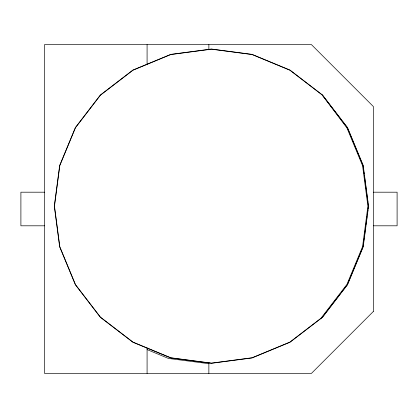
<?xml version="1.0" encoding="UTF-8"?>
<svg xmlns="http://www.w3.org/2000/svg" width="418" height="418" viewBox="0 0 418 418"><rect width="100%" height="100%" fill="white"/><g stroke="black" fill="none" stroke-linecap="round" stroke-linejoin="round"><path stroke-width="0.63" d="M363.049 246.782L363.305 244.849M363.472 243.558L363.728 241.625M363.9 240.334L364.151 238.401M364.324 237.111L364.58 235.177M364.747 233.887L365.766 226.148M365.938 224.858L367.041 216.477M367.208 215.186L367.464 213.253M367.636 211.963L367.887 210.029M368.059 208.739L368.315 206.805M347.619 284.041L362.803 247.388M320.93 318.297L346.945 284.397L362.573 246.657L367.908 206.158L362.573 165.664L346.945 127.924L322.121 94.938M325.194 313.537L322.424 317.147L289.914 342.096L252.059 357.777L211.435 363.122L170.81 357.777L132.95 342.096L100.445 317.147L75.501 284.642L59.821 246.782L54.471 206.158L59.821 165.533L75.501 127.678L100.445 95.168L132.95 70.224L170.81 54.544L211.435 49.193L252.059 54.544L289.914 70.224L322.424 95.168L333.115 109.103M325.988 312.507L340.639 293.415M341.428 292.381L347.368 284.642M208.864 363.697L168.454 358.445L147.084 349.594M44.564 192.196L20.9 192.196L20.9 225.804L44.564 225.804M373.436 192.196L397.1 192.196L397.1 225.804L373.436 225.804M333.909 110.133L341.428 119.94M342.222 120.969L347.368 127.678L363.049 165.533L363.305 167.466M363.472 168.757L363.728 170.696M363.9 171.981L364.151 173.919M364.324 175.205L364.58 177.143M364.747 178.429L366.189 189.396M366.361 190.681L366.617 192.62M366.785 193.905L367.464 199.067M367.636 200.358L367.887 202.291M368.059 203.582L368.315 205.515M208.864 44.564L208.864 49.784M208.864 362.343L208.864 373.436M147.084 44.564L147.084 64.79M147.084 347.99L147.084 373.436M59.659 165.491L54.303 206.158L59.659 246.829L75.355 284.726L100.325 317.267L132.872 342.237L170.769 357.933L211.435 363.289L252.101 357.933L289.998 342.237L322.539 317.267L347.515 284.726L363.211 246.829L368.566 206.158L363.211 165.491L347.515 127.594L322.539 95.053L289.998 70.083L252.101 54.382L211.435 49.031L170.769 54.382L132.872 70.083L100.325 95.053L75.355 127.594L59.659 165.491M373.436 311.384L311.384 373.436L44.564 373.436L44.564 44.564L311.384 44.564L373.436 106.616L373.436 311.384"/></g></svg>
